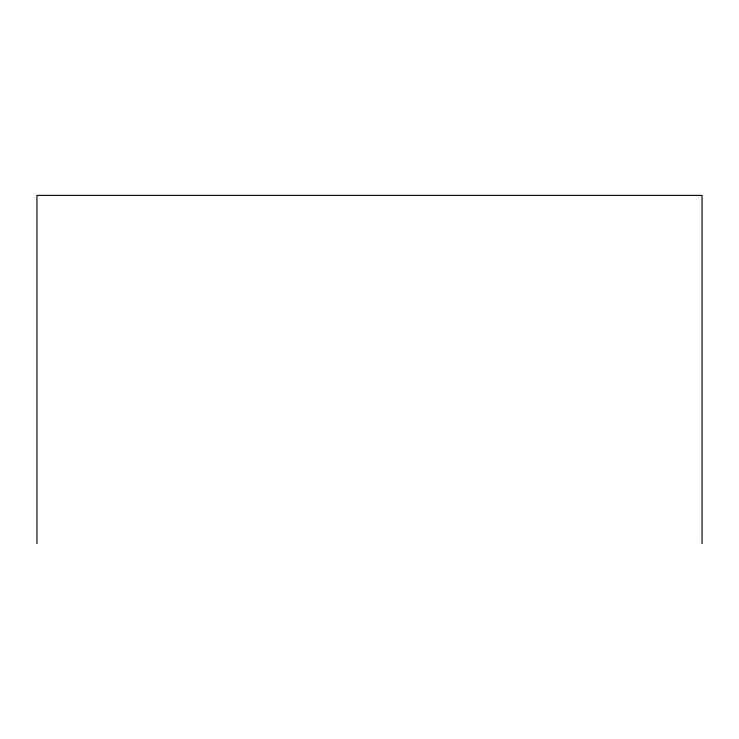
<?xml version="1.0" encoding="UTF-8"?>
<svg xmlns="http://www.w3.org/2000/svg" width="739" height="739" viewBox="0 0 739 739"><rect width="100%" height="100%" fill="white"/><g stroke="black" fill="none" stroke-linecap="round" stroke-linejoin="round"><path stroke-width="1.11" d="M702.05 543.627L702.05 195.373L36.95 195.373L36.95 543.627"/></g></svg>
